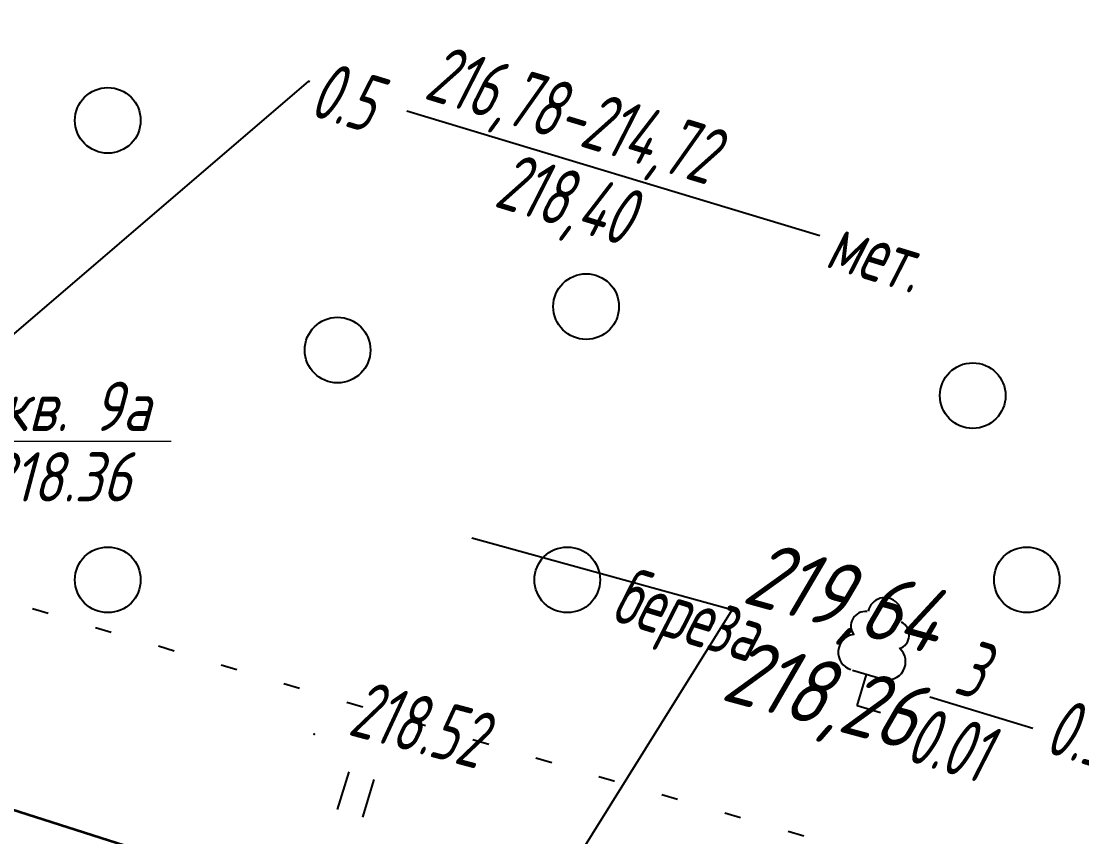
# Model space of a CAD drawing. Header units: millimetres. Extents: x -1799 to 6962, y -1020 to 4121.
# Drawn here: x 465.1 to 529.7, y 3147 to 3196.7 of the extents above; entities that cross this region are included whole.
import ezdxf
from ezdxf import colors
from ezdxf.entities.mleader import LeaderData, LeaderLine
from ezdxf.math import Vec2, Vec3

# ---------------------------------------------------------------- set-up
doc = ezdxf.new("R2010")
doc.units = ezdxf.units.MM
doc.linetypes.add('CONTI', pattern=[0])
for name, color, linetype, lineweight in [('10', 1, 'Continuous', 35), ('геология', 7, 'Continuous', 20), ('Отметки', 5, 'Continuous', 30)]:
    doc.layers.add(name, color=color, linetype=linetype, lineweight=lineweight)
for name, color, linetype in [('NAD_MDEFAULT', 7, 'CONTI'), ('PI_OTDEFAULT', 172, 'CONTI'), ('PI_TTDEFAULT', 5, 'CONTI'), ('SIT_LDEFAULT', 7, 'CONTI'), ('USLZNDEFAULT', 7, 'CONTI'), ('ZAPSKDEFAULT', 7, 'CONTI')]:
    doc.layers.add(name, color=color, linetype=linetype)
doc.styles.add('eskd', font='spds.shx', dxfattribs={"width": 1.2, "oblique": 15})
doc.styles.add('ГОСТ', font='', dxfattribs={"oblique": 15, "height": 4})
doc.styles.get('ГОСТ').set_extended_font_data('GOST type A')

# ---------------------------------------------------------------- blocks, each defined once
blk = doc.blocks.new('BL_2004')
at = {"color": 0}
blk.add_circle((0, 0), 2, dxfattribs=at)
blk = doc.blocks.new('BL_2011')
at = {"color": 0}
for p, q in [((0, 0), (0, 2.4)), ((1.6, 0), (1.6, 2.4))]:
    blk.add_line(p, q, dxfattribs=at)
blk = doc.blocks.new('BL_104')
at = {"color": 0}
for p, q in [((-0.9, 2), (0.9, 2)), ((0, 0), (0, 2)), ((1.5, 0), (0, 0))]:
    blk.add_line(p, q, dxfattribs=at)
for centre, radius, start, end in [((0, 5.8), 1.04, 358, 185), ((-0.94, 4.8), 0.88, 100, 235), ((0.94, 4.8), 0.88, 305, 80), ((-1, 3.1), 1.1, 115, 270), ((1, 3.1), 1.1, 270, 65)]:
    blk.add_arc(centre, radius, start, end, dxfattribs=at)
blk = doc.blocks.new('_None')

msp = doc.modelspace()

# ---------------------------------------------------------------- linework, layer by layer
at = {"linetype": 'Continuous'}
for points in [[(424.8909455147314, 3143.555144293618), (482.6006720066744, 3193.022643661511), (482.6627851316389, 3193.003853226465)], [(488.5767315148933, 3191.214768787299), (513.7445384034163, 3183.628632745159)]]:
    msp.add_lwpolyline(points, dxfattribs=at)
at = {"layer": '10'}
msp.add_lwpolyline([(-360.3940356235744, 3343.983480735135), (-65.03403562370477, 3344.8734807348), (87.15596437670501, 3350.8734807348), (108.6359643766864, 3348.193480735098), (148.5759643766305, 3330.113480735024), (255.0959643766491, 3267.823480734986), (280.3259643766305, 3251.413480734837), (314.6459643764629, 3229.093480734539), (366.2559643763325, 3197.31348073521), (410.9159643764815, 3168.513480735396), (446.7359643763139, 3154.31348073521), (486.3459643766491, 3141.693480735098), (517.0159643765746, 3127.883480735508), (586.8459643766491, 3116.463480734651), (604.335964376407, 3112.893480735284), (723.3059643766119, 3088.593480734539), (842.1059643764256, 3064.31348073521), (1030.225964376537, 3025.883480735508), (1104.975964376537, 3010.613480735024)], dxfattribs=at)
at = {"layer": 'NAD_MDEFAULT', "color": 0}
msp.add_line((520.4375203764157, 3155.513389735867), (526.7132703763873, 3153.594700734516), dxfattribs=at)
at = {"layer": 'PI_TTDEFAULT', "color": 5}
msp.add_point((482.9217003764443, 3153.229210735683, 218.518), dxfattribs=at)
at = {"layer": 'SIT_LDEFAULT', "color": 7}
for p, q in [((465.7617003764117, 3160.899216735189), (466.7217003764326, 3160.609215734911)), ((469.591700376428, 3159.739212735009), (470.5517003764489, 3159.449212734972)), ((473.4317003763954, 3158.609215734911), (474.3917003764163, 3158.319214735565)), ((477.2617003764117, 3157.45921473523), (478.2217003764326, 3157.169213734952)), ((481.0817003764187, 3156.319214735565), (482.0417003764396, 3156.039216734854)), ((484.9217003764443, 3155.179215735209), (485.881700376407, 3154.899216735189)), ((488.7517003764024, 3154.049218735111), (489.7117003764233, 3153.76921173503)), ((492.6017003764373, 3152.909211734695), (493.5617003764, 3152.629212735606)), ((496.4417003764047, 3151.789216734854), (497.4017003764257, 3151.509217735765)), ((500.271700376421, 3150.659211734695), (501.1917003764047, 3150.389214735863)), ((501.1917003764047, 3150.399216735189), (501.2317003764419, 3150.389214735863)), ((504.1117003764466, 3149.549218735111), (505.0717003764094, 3149.26921173503)), ((507.951700376414, 3148.439217735467), (508.911700376435, 3148.159211734695)), ((511.8017003764489, 3147.319214735565), (512.7617003764117, 3147.039216734854))]:
    msp.add_line(p, q, dxfattribs=at)
at = {"layer": 'геология', "color": 1, "linetype": 'Continuous'}
msp.add_line((463.1247295013836, 3171.097808486235), (474.2159412794954, 3171.097808486235), dxfattribs=at)

# ---------------------------------------------------------------- block references
at = {"layer": 'USLZNDEFAULT', "color": 7, "rotation": 342.9999999999999}
msp.add_blockref('BL_104', (516.0053113764243, 3154.966351734859), dxfattribs=at)
at = {"layer": 'ZAPSKDEFAULT', "color": 7, "rotation": 342.9999999999999}
for name, p in [('BL_2004', (470.3517003764373, 3190.639214735863)), ('BL_2004', (499.4993263763699, 3179.291041735013)), ('BL_2004', (484.3517003764373, 3176.639214735863)), ('BL_2004', (523.0563403764481, 3173.862704734703)), ('BL_2004', (470.3517003764373, 3162.639214735863)), ('BL_2004', (498.3517003764373, 3162.639214735863)), ('BL_2004', (526.3517003764373, 3162.639214735863)), ('BL_2011', (484.3517003764373, 3148.639214735863))]:
    msp.add_blockref(name, p, dxfattribs=at)

# ---------------------------------------------------------------- texts
at = {"layer": 'NAD_MDEFAULT', "color": 7, "style": 'eskd', "oblique": 10, "width": 0.8}
for s, p in [('216,78-214,72', (489.544706376395, 3191.993753735361)), ('0.5', (482.5215623764179, 3190.985302735505)), ('218,40', (493.8092003763977, 3185.420975734864)), ('мет.', (513.979007376367, 3181.738458735322)), (' береза', (499.5381633764573, 3160.623021735263)), (' 3', (520.4397363764092, 3156.196812735324)), (' 0.5', (525.9522383764361, 3152.592589735438)), (' 0.01', (517.4638393764126, 3152.098618735013))]:
    msp.add_text(s, height=3.5, rotation=342.9999999999999, dxfattribs=at).set_placement(p)
at = {"layer": 'PI_OTDEFAULT', "color": 172, "style": 'eskd', "oblique": 10, "width": 0.8}
msp.add_text('218.52', height=3.5, rotation=345.082328, dxfattribs=at).set_placement((484.911700376435, 3153.219216735487))
at = {"layer": 'геология', "color": 1, "style": 'ГОСТ', "oblique": 15}
for s, p in [('скв. 9а', (462.6315532376266, 3171.698149287527)), ('218.36', (462.9095716758547, 3167.405207906303))]:
    msp.add_text(s, height=3, rotation=0.1, dxfattribs=at).set_placement(p)
at = {"layer": 'Отметки', "color": 0, "style": 'ГОСТ', "oblique": 15}
msp.add_text('218,26', height=4, rotation=344.9058262792967, dxfattribs=at).set_placement((507.6259434568437, 3155.361034691718, 126.574))

# ---------------------------------------------------------------- leaders
at = {"layer": 'Отметки', "ltscale": 0.2}
ml = msp.add_multileader_mtext('Standard', dxfattribs=at)
ml.set_content('219,64', color=256, style='ГОСТ')
ml.set_leader_properties()
ml.set_arrow_properties(name='NONE')
ml.build(insert=Vec2(0, 0))
ml.multileader.update_dxf_attribs({"text_left_attachment_type": 6, "text_right_attachment_type": 6, "dogleg_length": 0.36, "arrow_head_size": 2})
ctx = ml.context
ctx.base_point, ctx.arrow_head_size, ctx.landing_gap_size, ctx.plane_origin, ctx.plane_x_axis, ctx.plane_y_axis = Vec3(508.7461144042968, 3160.707516398396), 2, 0, Vec3(504.7418509179934, 3088.891556300608), Vec3(0.9640614115635137, -0.2656794962622555), Vec3(0.2656794962622555, 0.9640614115635137)
ctx.left_attachment, ctx.right_attachment = 6, 6
notes = []
notes.append((ctx, [(0, (1, 1, 0), (508.399052296134, 3160.80316101705), (0.9640614115635137, -0.2656794962622554), 0.3600000000000003, [(0, [(486.9899123740124, 3126.50110350774)], 0, [])])]))
ctx.mtext.insert, ctx.mtext.text_direction, ctx.mtext.rotation, ctx.mtext.line_spacing_style, ctx.mtext.flow_direction = Vec3(509.9683540311325, 3165.142612356146), Vec3(0.9640614115635137, -0.2656794962622555), 6.014276626500095, 2, 5
for ctx, leaders in notes:
    for number, flags, end, landing, length, lines in leaders:
        leader = LeaderData()
        leader.index, (leader.has_last_leader_line, leader.has_dogleg_vector, leader.attachment_direction) = number, flags
        leader.last_leader_point, leader.dogleg_vector, leader.dogleg_length = Vec3(end), Vec3(landing), length
        for number, points, colour, breaks in lines:
            line = LeaderLine()
            line.index, line.vertices, line.color, line.breaks = number, Vec3.list(points), colors.encode_raw_color(colour), breaks
            leader.lines.append(line)
        ctx.leaders.append(leader)

doc.saveas('drawing.dxf')
